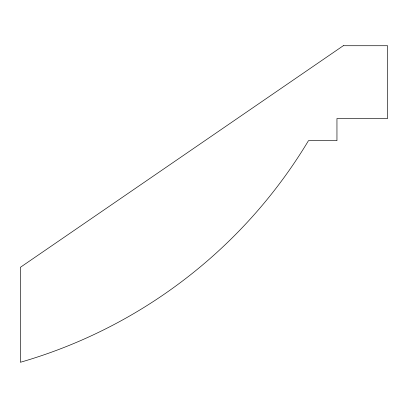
<?xml version="1.0" encoding="UTF-8"?>
<svg xmlns="http://www.w3.org/2000/svg" width="408" height="408" viewBox="0 0 408 408"><rect width="100%" height="100%" fill="white"/><g stroke="black" fill="none" stroke-linecap="round" stroke-linejoin="round"><path stroke-width="0.61" d="M343.281 45.727L20.4 267.311L20.4 362.273A496.704 496.704 0 0 0 308.463 140.689L336.952 140.689L336.952 118.529L387.6 118.529L387.6 45.727L343.281 45.727"/></g></svg>
